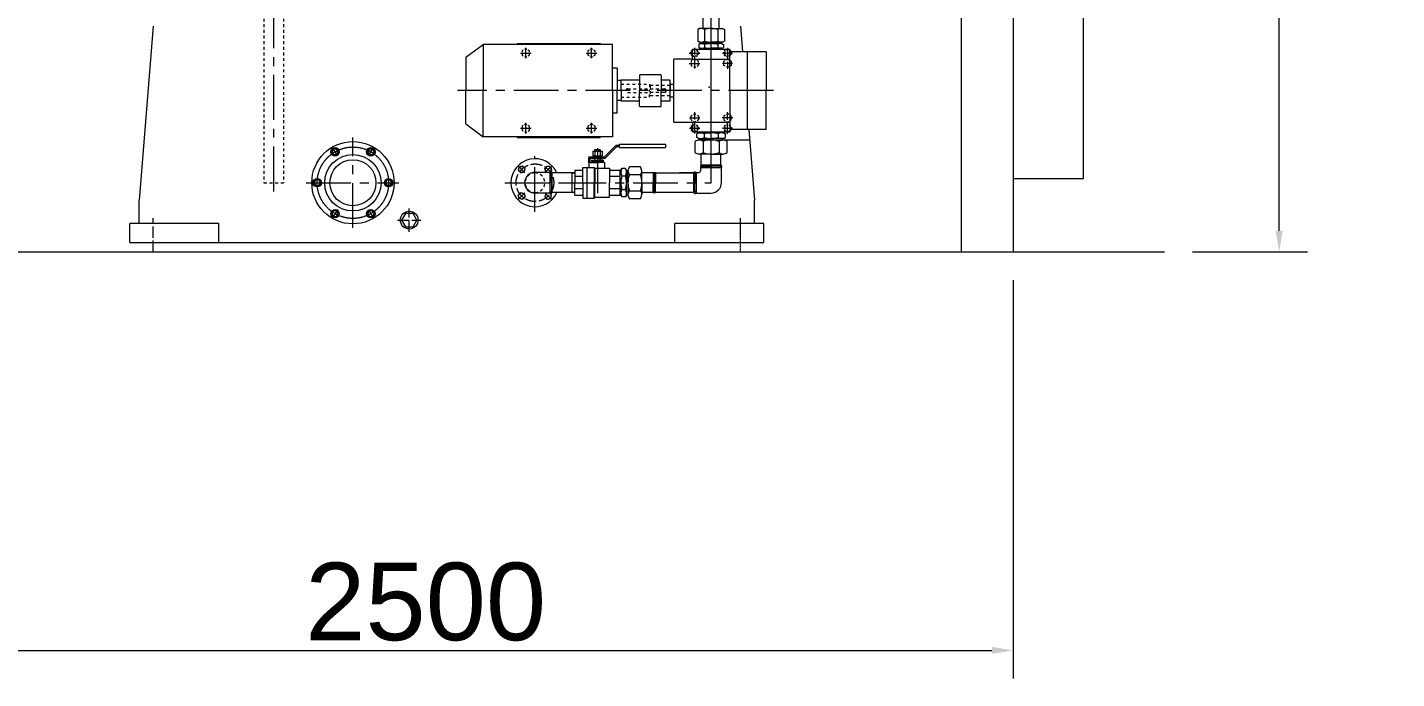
# Model space of a CAD drawing. Header units: millimetres. Extents: x 2 to 805233, y 2 to 613512.
# Drawn here: x 137983 to 212003, y 395218 to 430408 of the extents above; entities that cross this region are included whole.
import ezdxf

# ---------------------------------------------------------------- set-up
doc = ezdxf.new("R2010")
doc.units = ezdxf.units.MM
doc.header["$LTSCALE"] = 25.4
for name, pattern in [('ACAD_ISO04W100', [30, 24, -3, 0, -3]), ('CENTER', [50.8, 31.75, -6.35, 6.35, -6.35]), ('CHAIN', [0.7087, 0.4724, -0.0591, 0.1181, -0.0591]), ('EB_DASH', [6, 3, -3])]:
    doc.linetypes.add(name, pattern=pattern)
doc.layers.get('Defpoints').update_dxf_attribs({"lineweight": 5})
doc.layers.add('CAXA1', color=5, linetype='CENTER', lineweight=5)
doc.styles.add('Roman', font='arial.ttf')
doc.styles.get("Standard").update_dxf_attribs({"font": 'arial.ttf'})
doc.dimstyles.new('ISO-25', dxfattribs={"dimscale": 30, "dimtxt": 38.1, "dimasz": 38.1, "dimexe": 50.8, "dimexo": 50.8, "dimgap": 15.875, "dimtad": 1, "dimtih": 1, "dimtoh": 1, "dimdec": 1, "dimlfac": 0.03937, "dimdsep": 46, "dimtxsty": 'Standard', "dimcen": 63.5, "dimclrd": 7, "dimclre": 7, "dimclrt": 7, "dimadec": 0, "dimazin": 0, "dimtfac": 1, "dimtdec": 1, "dimtmove": 0, "dimatfit": 3, "dimfxl": 25.4, "dimlwd": 5, "dimlwe": 5, "dimarcsym": 0})

# ---------------------------------------------------------------- blocks, each defined once
blk = doc.blocks.new('*D20')
at = {"color": 7, "linetype": 'Continuous', "lineweight": 5, "transparency": 16777216}
for p, q in [((127765, 416756), (127765, 395218)), ((191265, 416756), (191265, 395218)), ((128908, 396742), (190122, 396742))]:
    blk.add_line(p, q, dxfattribs=at)
at = {"color": 7, "transparency": 16777216}
for points in [[(128908, 396932), (128908, 396551), (127765, 396742)], [(190122, 396932), (190122, 396551), (191265, 396742)]]:
    blk.add_solid(points, dxfattribs=at)
at = {"layer": 'Defpoints', "color": 0, "transparency": 16777216}
for p in [(127765, 418280), (191265, 418280), (191265, 396742)]:
    blk.add_point(p, dxfattribs=at)
at = {"color": 7, "lineweight": 5, "transparency": 16777216, "insert": (159515, 399358), "char_height": 4191, "attachment_point": 5, "style": 'Roman'}
blk.add_mtext('2500', dxfattribs=at)
blk = doc.blocks.new('*D26')
at = {"color": 7, "linetype": 'Continuous', "lineweight": 5, "transparency": 16777216}
for p, q in [((191583, 543502), (207180, 543502)), ((205656, 542359), (205656, 472455)), ((205656, 419423), (205656, 467220)), ((200974, 418280), (207180, 418280))]:
    blk.add_line(p, q, dxfattribs=at)
at = {"color": 7, "transparency": 16777216}
for points in [[(205466, 542359), (205847, 542359), (205656, 543502)], [(205466, 419423), (205847, 419423), (205656, 418280)]]:
    blk.add_solid(points, dxfattribs=at)
at = {"layer": 'Defpoints', "color": 0, "transparency": 16777216}
for p in [(190059, 543502), (205656, 543502), (199450, 418280)]:
    blk.add_point(p, dxfattribs=at)
at = {"color": 7, "lineweight": 5, "transparency": 16777216, "insert": (205656, 469837), "char_height": 4191, "attachment_point": 5, "style": 'Roman'}
blk.add_mtext('4930', dxfattribs=at)

msp = doc.modelspace()

# ---------------------------------------------------------------- linework, layer by layer
at = {"color": 7, "lineweight": 5}
for p, q in [((188471.15, 494479.92), (188471.15, 418279.92)), ((191265.15, 494479.92), (191265.15, 418279.92)), ((195075.15, 422242.32), (195075.15, 466946.32)), ((174514.96, 430345.75), (174514.67, 430929.84)), ((175376.41, 430345.76), (175376.68, 430929.84)), ((144783.15, 430471.92), (144021.15, 421073.92)), ((174227.83, 430290.41), (174227.27, 429665.01)), ((174227.83, 430290.41), (174227.27, 429665.01)), ((174324.19, 430345.92), (174227.83, 430290.41)), ((174324.19, 430345.92), (174227.83, 430290.41)), ((174946.7, 430345.36), (174324.19, 430345.92)), ((174946.7, 430345.36), (174324.19, 430345.92)), ((174587.24, 430290.08), (174586.68, 429664.69)), ((174587.24, 430290.08), (174586.68, 429664.69)), ((174944.66, 430345.36), (175567.18, 430345.93)), ((174944.66, 430345.36), (175567.18, 430345.93)), ((175304.12, 430290.09), (175304.69, 429664.69)), ((175304.12, 430290.09), (175304.69, 429664.69)), ((175567.18, 430345.93), (175663.53, 430290.42)), ((175567.18, 430345.93), (175663.53, 430290.42)), ((175663.53, 430290.42), (175664.1, 429665.02)), ((175663.53, 430290.42), (175664.1, 429665.02)), ((176533.15, 430471.92), (176645.61, 429084.95)), ((161686.85, 428793.59), (162620.94, 429481.32)), ((169622.54, 429481.32), (162620.94, 429481.32)), ((162620.94, 429481.32), (162620.94, 426992.12)), ((164468.15, 429532.12), (164468.15, 429481.32)), ((164468.15, 429532.12), (168938.55, 429532.12)), ((168938.55, 429532.12), (168938.55, 429481.32)), ((169622.54, 426992.12), (169622.54, 429481.32)), ((174323.53, 429609.32), (174227.27, 429665.01)), ((174323.53, 429609.32), (174227.27, 429665.01)), ((174361.75, 429532.12), (174277.89, 429483.8)), ((174277.89, 429483.8), (174277.89, 429326.44)), ((174361.75, 429278.12), (174277.89, 429326.44)), ((174323.53, 429609.32), (174946.04, 429608.76)), ((174323.53, 429609.32), (174946.04, 429608.76)), ((174361.75, 429532.12), (174945.65, 429532.12)), ((174450.74, 429609.21), (174450.65, 429532.12)), ((174450.74, 429609.21), (174450.65, 429532.12)), ((174586.5, 429481.51), (174586.5, 429328.73)), ((175567.85, 429609.33), (174945.33, 429608.76)), ((175567.85, 429609.33), (174945.33, 429608.76)), ((175529.63, 429532.13), (174945.72, 429532.12)), ((175304.88, 429481.51), (175304.88, 429328.73)), ((175440.63, 429609.21), (175440.72, 429532.13)), ((175440.63, 429609.21), (175440.72, 429532.13)), ((175529.63, 429532.13), (175613.49, 429483.81)), ((175529.63, 429278.13), (175613.49, 429326.45)), ((175567.85, 429609.33), (175664.1, 429665.02)), ((175567.85, 429609.33), (175664.1, 429665.02)), ((175613.49, 429483.81), (175613.49, 429326.45)), ((161686.85, 428793.59), (161686.85, 426992.12)), ((169622.54, 426992.12), (169622.54, 429252.71)), ((172926.35, 425290.32), (172926.35, 428693.92)), ((173941.08, 428693.92), (172926.35, 428693.92)), ((173941.08, 429137.14), (173900.99, 429113.99)), ((173900.99, 429113.99), (173900.99, 428934.24)), ((173900.99, 428934.24), (173941.08, 428911.1)), ((173941.08, 428693.92), (173941.08, 429227.32)), ((173941.08, 429227.32), (175950.23, 429227.32)), ((173941.08, 428693.92), (175950.23, 428693.92)), ((174361.75, 429278.12), (174945.65, 429278.12)), ((174412.29, 429227.31), (174412.29, 429278.11)), ((175529.63, 429278.13), (174945.73, 429278.12)), ((175479.09, 429227.32), (175479.09, 429278.12)), ((175950.23, 426992.12), (175950.23, 429227.32)), ((175950.23, 429137.14), (175990.32, 429113.99)), ((177930.15, 429084.95), (175950.23, 429084.95)), ((175990.32, 429113.99), (175990.32, 429084.95)), ((176889.39, 429084.95), (176889.39, 424899.29)), ((177930.15, 429084.95), (177930.15, 426992.12)), ((169872.79, 428210.62), (169622.54, 428210.62)), ((169872.79, 428210.62), (169872.79, 426992.12)), ((171072.15, 427830.32), (171097.55, 427855.72)), ((171097.55, 427855.72), (172227.85, 427855.72)), ((172227.85, 427855.72), (172253.25, 427830.32)), ((170081.55, 427530.1), (169872.79, 427530.1)), ((170081.55, 426992.12), (170081.55, 427563.62)), ((171072.15, 427563.62), (170081.55, 427563.62)), ((171072.15, 427830.32), (171072.15, 426992.12)), ((172253.25, 427830.32), (172253.25, 426992.12)), ((172723.15, 427563.62), (172253.25, 427563.62)), ((172723.15, 426420.62), (172723.15, 427563.62)), ((172723.15, 427333.94), (172723.15, 426992.12)), ((172723.15, 427333.94), (172926.35, 427333.94)), ((161686.85, 425190.64), (161686.85, 426992.12)), ((162620.94, 424502.92), (162620.94, 426992.12)), ((169622.54, 426992.12), (169622.54, 424731.52)), ((169622.54, 426992.12), (169622.54, 424502.92)), ((169872.79, 425773.62), (169872.79, 426992.12)), ((170081.55, 426454.13), (169872.79, 426454.13)), ((170081.55, 426992.12), (170081.55, 426420.62)), ((171072.15, 426420.62), (170081.55, 426420.62)), ((171072.15, 426153.92), (171072.15, 426992.12)), ((172253.25, 426153.92), (172253.25, 426992.12)), ((172723.15, 426420.62), (172253.25, 426420.62)), ((172723.15, 426650.29), (172723.15, 426992.12)), ((172723.15, 426650.29), (172926.35, 426650.29)), ((175950.23, 426992.12), (175950.23, 424756.92)), ((177930.15, 424899.29), (177930.15, 426992.12)), ((169872.79, 425773.62), (169622.54, 425773.62)), ((171072.15, 426153.92), (171097.55, 426128.52)), ((171097.55, 426128.52), (172227.85, 426128.52)), ((172227.85, 426128.52), (172253.25, 426153.92)), ((161686.85, 425190.64), (162620.94, 424502.92)), ((172926.35, 425290.32), (175950.23, 425290.32)), ((173900.99, 425049.99), (173941.08, 425073.14)), ((173900.99, 424870.24), (173900.99, 425049.99)), ((173941.08, 425290.32), (173941.08, 424756.92)), ((177930.15, 424899.29), (175950.23, 424899.29)), ((175990.32, 424870.24), (175990.32, 424899.29)), ((176984.99, 424899.29), (177295.15, 421073.92)), ((169622.54, 424502.92), (162620.94, 424502.92)), ((164468.15, 424502.92), (164468.15, 424452.12)), ((164468.15, 424452.12), (168938.55, 424452.12)), ((168938.55, 424502.92), (168938.55, 424452.12)), ((173941.08, 424847.1), (173900.99, 424870.24)), ((173941.08, 424756.92), (174945.65, 424756.92)), ((174082.3, 423639.31), (174082.29, 424248.91)), ((174260.29, 424706.11), (174176.43, 424657.79)), ((174176.43, 424449.63), (174176.43, 424657.79)), ((174260.29, 424401.31), (174176.43, 424449.63)), ((174260.29, 424706.11), (174945.79, 424706.12)), ((174260.29, 424401.31), (174945.8, 424401.32)), ((174273.91, 424756.91), (174273.91, 424706.11)), ((174285.34, 424325.12), (174313.28, 424325.12)), ((174313.43, 424325.11), (174313.42, 424401.31)), ((174313.43, 424325.12), (175596.62, 424325.12)), ((174507.56, 424248.91), (174507.57, 423639.31)), ((174573.47, 424655.5), (174573.47, 424451.92)), ((174945.65, 424756.92), (175950.23, 424756.92)), ((175631.16, 424706.12), (174945.65, 424706.12)), ((175631.16, 424401.32), (174945.65, 424401.32)), ((175317.98, 424655.51), (175317.98, 424451.93)), ((175383.89, 424248.92), (175383.89, 423639.32)), ((175578.03, 424325.12), (175578.03, 424401.32)), ((175596.62, 424325.12), (177031.54, 424325.12)), ((175617.53, 424756.92), (175617.53, 424706.12)), ((175631.16, 424706.12), (175715.02, 424657.8)), ((175631.16, 424401.32), (175715.02, 424449.64)), ((175715.02, 424449.64), (175715.02, 424657.8)), ((175809.17, 423639.32), (175809.17, 424248.92)), ((175950.23, 424847.1), (175990.32, 424870.24)), ((168336.09, 423410.85), (169179.85, 423410.85)), ((168336.09, 423099.88), (168336.09, 423410.85)), ((168544.85, 423728.35), (169052.85, 423728.35)), ((168544.85, 423728.35), (168544.85, 423474.35)), ((168544.85, 423474.35), (169052.85, 423474.35)), ((168567.08, 423474.35), (168567.08, 423410.85)), ((168668.35, 423805.07), (168646.45, 423790.81)), ((168646.45, 423790.81), (168646.45, 423728.35)), ((168646.45, 423790.81), (168951.25, 423790.81)), ((168656.53, 423728.35), (168656.53, 423474.35)), ((168668.35, 423805.07), (168929.36, 423805.07)), ((168668.35, 423790.81), (168668.35, 423728.35)), ((168756.98, 423474.35), (168817.52, 423410.85)), ((168771.49, 423474.35), (168832.03, 423410.85)), ((168929.36, 423805.07), (168951.25, 423790.81)), ((168929.36, 423790.81), (168929.36, 423728.35)), ((168941.17, 423728.35), (168941.17, 423474.35)), ((168951.25, 423790.81), (168951.25, 423728.35)), ((169030.63, 423474.35), (169030.63, 423410.85)), ((169052.85, 423728.35), (169052.85, 423474.35)), ((169814.85, 424045.85), (169179.85, 423410.85)), ((169846.42, 423969.65), (169211.42, 423334.65)), ((169814.85, 424045.85), (169991.6, 424045.85)), ((169846.42, 423969.65), (169991.6, 423969.65)), ((169991.6, 423909.28), (169991.6, 424106.23)), ((169991.6, 424106.23), (172481.85, 424106.23)), ((169991.6, 423909.28), (172481.85, 423909.28)), ((172481.85, 424106.23), (172481.85, 423909.28)), ((174945.72, 423563.12), (174294.84, 423563.11)), ((174412.5, 422966.48), (174412.5, 423563.11)), ((174945.65, 424022.1), (174945.74, 424022.1)), ((174945.74, 423563.12), (175596.62, 423563.12)), ((175478.97, 422966.49), (175478.97, 423563.12)), ((167579.65, 422686.95), (167579.65, 422013.66)), ((167579.65, 422686.95), (168011.45, 422686.95)), ((168011.45, 422013.85), (168011.45, 422839.35)), ((168011.45, 422839.35), (168621.05, 422839.35)), ((168223.02, 422839.35), (168223.02, 421188.35)), ((168412.29, 423099.88), (168336.09, 423099.88)), ((168336.09, 423099.88), (168336.09, 422839.35)), ((168412.29, 423334.65), (169211.42, 423334.65)), ((168412.29, 423099.88), (168412.29, 423334.65)), ((168412.29, 423099.88), (168798.85, 423099.88)), ((168482.07, 423241.62), (168798.85, 423241.62)), ((168482.07, 423241.62), (168482.07, 423162.87)), ((168482.07, 423162.87), (168798.85, 423162.87)), ((168531.6, 423162.87), (168531.6, 423099.88)), ((168621.05, 422839.35), (168621.05, 422013.85)), ((168621.05, 422839.35), (168655.79, 422799.37)), ((168646.45, 423334.65), (168646.45, 423162.87)), ((168655.79, 422799.37), (169459.25, 422799.37)), ((168655.79, 422799.37), (168655.79, 422013.85)), ((169115.63, 423241.62), (168798.85, 423241.62)), ((169115.63, 423162.87), (168798.85, 423162.87)), ((169185.41, 423099.88), (168798.85, 423099.88)), ((168951.25, 423334.65), (168951.25, 423162.87)), ((169066.11, 423162.87), (169066.11, 423099.88)), ((169115.63, 423241.62), (169115.63, 423162.87)), ((169185.41, 423099.88), (169185.41, 422799.37)), ((169459.25, 422799.37), (169459.25, 422013.66)), ((169459.25, 422686.95), (170018.05, 422686.95)), ((170018.05, 422686.95), (170018.05, 422013.66)), ((170018.05, 422686.95), (170068.85, 422686.95)), ((170068.85, 422699.36), (170117.17, 422783.22)), ((170068.85, 422699.36), (170068.85, 422546.03)), ((170325.34, 422783.22), (170117.17, 422783.22)), ((170373.65, 422699.36), (170325.34, 422783.22)), ((170373.65, 422699.36), (170373.65, 422013.85)), ((170449.85, 422013.94), (170449.85, 422664.82)), ((171127.48, 422877.37), (170526.05, 422877.37)), ((171206.77, 422007.22), (171206.77, 422658.09)), ((174386.85, 422822.76), (174501.24, 422902.85)), ((175504.45, 422822.88), (174386.85, 422822.76)), ((174386.85, 422674.25), (174386.85, 422822.76)), ((174412.34, 422966.49), (174501.24, 422902.85)), ((175478.97, 422966.49), (174412.34, 422966.49)), ((174501.24, 422902.85), (174945.74, 422902.85)), ((175390.23, 422902.86), (174945.73, 422902.85)), ((175479.13, 422966.5), (175390.23, 422902.86)), ((175504.62, 422822.77), (175390.23, 422902.86)), ((175504.45, 422012.61), (175504.45, 422822.88)), ((166229.61, 422572.65), (165420.65, 422572.65)), ((166229.56, 422572.72), (166309.65, 422458.33)), ((166229.61, 422572.65), (166229.61, 421455.05)), ((166309.65, 422458.33), (166360.89, 422547.07)), ((166309.66, 422458.17), (166309.65, 421569.37)), ((167370.55, 422547.07), (166360.89, 422547.07)), ((166360.89, 421480.64), (166360.89, 422547.07)), ((167579.65, 422542.01), (167370.55, 422547.07)), ((167413.43, 422546.03), (167413.43, 421480.45)), ((167579.65, 422529.01), (167413.43, 422533.03)), ((168011.45, 422350.31), (167579.65, 422350.31)), ((167579.65, 421340.75), (167579.65, 422014.05)), ((168011.45, 422013.85), (168011.45, 421188.35)), ((168621.05, 421188.35), (168621.05, 422013.85)), ((168655.79, 421228.34), (168655.79, 422013.85)), ((170018.05, 422350.31), (169459.25, 422350.31)), ((169459.25, 421228.34), (169459.25, 422014.05)), ((170018.05, 422013.85), (170018.05, 421340.75)), ((170018.05, 422013.85), (170018.05, 421340.75)), ((170068.85, 421328.35), (170068.85, 422013.85)), ((170119.47, 422386.18), (170323.04, 422386.18)), ((170449.85, 422646.23), (170373.65, 422646.23)), ((170373.65, 421328.35), (170373.65, 422013.85)), ((170449.85, 422013.77), (170449.85, 421362.89)), ((170526.05, 422452.09), (171134.77, 422452.09)), ((171808.49, 422547.17), (171206.77, 422547.17)), ((171206.77, 422020.49), (171206.77, 421369.62)), ((171808.49, 422547.17), (171872.12, 422458.27)), ((171808.49, 422547.17), (171808.49, 422013.85)), ((171808.49, 421480.54), (171808.49, 422013.85)), ((171935.75, 422547.17), (171872.12, 422458.27)), ((171872.12, 422458.27), (171872.12, 422013.77)), ((171872.12, 421569.44), (171872.12, 422013.94)), ((171935.68, 422547.07), (171935.68, 422013.85)), ((171935.68, 421480.64), (171935.68, 422013.85)), ((171935.75, 422547.17), (173993.11, 422547.07)), ((173993.11, 422547.07), (173243.94, 422547.07)), ((173993.1, 422547.07), (174056.74, 422458.17)), ((173993.1, 422547.07), (173993.11, 421480.45)), ((173993.11, 422547.07), (174056.74, 422458.17)), ((174136.83, 422572.72), (174056.73, 422458.33)), ((174056.74, 422458.17), (174056.74, 422013.67)), ((174056.74, 421569.54), (174056.74, 422014.04)), ((174136.71, 422572.56), (174136.84, 421454.96)), ((174136.78, 422572.65), (174285.25, 422572.65)), ((191265.15, 422242.32), (195075.15, 422242.32)), ((166229.61, 421455.05), (165420.65, 421455.05)), ((166229.56, 421454.98), (166309.65, 421569.37)), ((166309.65, 421569.37), (166360.89, 421480.64)), ((167579.65, 421480.45), (166360.79, 421480.45)), ((167579.65, 421498.7), (167413.43, 421494.68)), ((168011.45, 421677.4), (167579.65, 421677.4)), ((167579.65, 421340.75), (168011.45, 421340.75)), ((168011.45, 421188.35), (168621.05, 421188.35)), ((168621.05, 421188.35), (168655.79, 421228.34)), ((168655.79, 421228.34), (169459.25, 421228.34)), ((170018.05, 421677.4), (169459.25, 421677.4)), ((169459.25, 421340.75), (170068.85, 421340.75)), ((170068.85, 421328.35), (170117.17, 421244.49)), ((170325.34, 421244.49), (170117.17, 421244.49)), ((170119.47, 421641.53), (170323.04, 421641.53)), ((170373.65, 421328.35), (170325.34, 421244.49)), ((170449.85, 421381.48), (170373.65, 421381.48)), ((170526.05, 421575.62), (171134.77, 421575.62)), ((171808.49, 421480.54), (171206.77, 421480.54)), ((171808.49, 421480.54), (171643.75, 421480.45)), ((171808.49, 421480.54), (171872.12, 421569.44)), ((171935.75, 421480.54), (171872.12, 421569.44)), ((173993.11, 421480.45), (171935.68, 421480.64)), ((173993.1, 421480.64), (174056.74, 421569.54)), ((173993.11, 421480.64), (174056.74, 421569.54)), ((174136.83, 421454.98), (174056.73, 421569.37)), ((174136.78, 421455.05), (174945.74, 421455.05)), ((144021.15, 419803.92), (144021.15, 421073.92)), ((171127.48, 421150.34), (170526.05, 421150.34)), ((177295.15, 419803.92), (177295.15, 421073.92)), ((143513.15, 418787.92), (143513.15, 419803.92)), ((148339.15, 419803.92), (143513.15, 419803.92)), ((148339.15, 418787.92), (148339.15, 419803.92)), ((177803.15, 419803.92), (172977.15, 419803.92)), ((172977.15, 418787.92), (172977.15, 419803.92)), ((177803.15, 418787.92), (177803.15, 419803.92)), ((119479.14, 418279.92), (199449.8, 418279.92)), ((143513.15, 418787.92), (177803.15, 418787.92))]:
    msp.add_line(p, q, dxfattribs=at)
at = {"color": 7, "linetype": 'CHAIN', "lineweight": 5, "ltscale": 5}
for p, q in [((174945.74, 422013.85), (174945.66, 433626.76)), ((176533.15, 418275.62), (176533.15, 420104.01))]:
    msp.add_line(p, q, dxfattribs=at)
at = {"color": 7, "linetype": 'EB_DASH', "lineweight": 5, "ltscale": 2}
for p, q in [((150770.77, 431487.92), (150770.77, 422013.85)), ((151837.4, 431487.92), (151837.4, 422013.85)), ((170081.55, 427347.72), (171605.55, 427347.72)), ((171605.55, 427347.72), (171605.55, 426992.12)), ((172723.15, 427271.52), (171656.35, 427271.52)), ((171656.35, 427271.52), (171656.35, 426712.72)), ((170081.55, 426636.52), (171605.55, 426636.52)), ((170437.15, 427093.72), (171605.55, 427093.72)), ((170437.15, 426890.52), (171605.55, 426890.52)), ((171605.55, 426636.52), (171605.55, 426992.12)), ((171656.35, 427081.02), (172431.05, 427081.02)), ((171656.35, 426903.22), (172431.05, 426903.22)), ((172723.15, 426712.72), (171656.35, 426712.72)), ((150770.77, 422013.85), (151837.4, 422013.85))]:
    msp.add_line(p, q, dxfattribs=at)
at = {"color": 7, "linetype": 'ACAD_ISO04W100', "lineweight": 5}
for p, q in [((164640.91, 429024.12), (165209.8, 429024.12)), ((164925.35, 428739.67), (164925.35, 429308.56)), ((168196.91, 429024.12), (168765.8, 429024.12)), ((168481.35, 428739.67), (168481.35, 429308.56)), ((173765.81, 429024.12), (174341.63, 429024.12)), ((174056.65, 428184.38), (174056.65, 429308.56)), ((175557.06, 429024.12), (176099.95, 429024.12)), ((175834.65, 429301.97), (175834.65, 428166.69)), ((173760.93, 428465.32), (174327.82, 428465.32)), ((176107.14, 428465.32), (175559.52, 428465.32)), ((174056.65, 424674.49), (174056.65, 425833.89)), ((175834.65, 424650.43), (175834.65, 425827.53)), ((164640.91, 424960.12), (165209.8, 424960.12)), ((164925.35, 424675.67), (164925.35, 425244.56)), ((168196.91, 424960.12), (168765.8, 424960.12)), ((168481.35, 424675.67), (168481.35, 425244.56)), ((173773.06, 425518.92), (174329.71, 425518.92)), ((173778.73, 424960.12), (174331.6, 424960.12)), ((176121.79, 425518.92), (175549.97, 425518.92)), ((175561.78, 424960.12), (176097.32, 424960.12)), ((154743.43, 423465.22), (154489.08, 423905.76)), ((156419.48, 423465.22), (156673.83, 423905.76)), ((164877.5, 422557.01), (164532.82, 422901.69)), ((165963.81, 422557.01), (166308.49, 422901.69)), ((166309.65, 422013.85), (166309.65, 422458.33)), ((164877.5, 421470.7), (164532.82, 421126.02)), ((165963.81, 421470.7), (166308.49, 421126.02)), ((154743.43, 420562.21), (154489.08, 420121.67)), ((156419.48, 420562.21), (156673.83, 420121.67)), ((158624.88, 419367.3), (158624.88, 420621.54)), ((144783.15, 418275.62), (144783.15, 420104.01)), ((157997.76, 419994.42), (159252, 419994.42))]:
    msp.add_line(p, q, dxfattribs=at)
at = {"color": 7, "linetype": 'EB_DASH', "lineweight": 5}
for points in [[(164925.35, 429252.72), (164727.38, 429138.42), (164727.38, 428909.82), (164925.35, 428795.52), (165123.33, 428909.82), (165123.33, 429138.42)], [(168481.35, 429252.72), (168283.38, 429138.42), (168283.38, 428909.82), (168481.35, 428795.52), (168679.33, 428909.82), (168679.33, 429138.42)], [(174056.65, 428693.92), (173858.68, 428579.62), (173858.68, 428351.02), (174056.65, 428236.72), (174254.63, 428351.02), (174254.63, 428579.62)], [(174056.65, 429203.87), (173900.99, 429113.99), (173900.99, 428934.24), (174056.65, 428844.37), (174212.32, 428934.24), (174212.32, 429113.99)], [(175834.65, 428693.92), (176032.63, 428579.62), (176032.63, 428351.02), (175834.65, 428236.72), (175636.68, 428351.02), (175636.68, 428579.62)], [(175834.65, 429203.87), (175678.99, 429113.99), (175678.99, 428934.24), (175834.65, 428844.37), (175990.32, 428934.24), (175990.32, 429113.99)], [(174056.65, 425290.32), (173858.68, 425404.62), (173858.68, 425633.22), (174056.65, 425747.52), (174254.63, 425633.22), (174254.63, 425404.62)], [(175834.65, 425290.32), (176032.63, 425404.62), (176032.63, 425633.22), (175834.65, 425747.52), (175636.68, 425633.22), (175636.68, 425404.62)], [(164925.35, 425188.72), (164727.38, 425074.42), (164727.38, 424845.82), (164925.35, 424731.52), (165123.33, 424845.82), (165123.33, 425074.42)], [(168481.35, 425188.72), (168283.38, 425074.42), (168283.38, 424845.82), (168481.35, 424731.52), (168679.33, 424845.82), (168679.33, 425074.42)], [(174056.65, 425139.87), (173900.99, 425049.99), (173900.99, 424870.24), (174056.65, 424780.37), (174212.32, 424870.24), (174212.32, 425049.99)], [(175834.65, 425139.87), (175678.99, 425049.99), (175678.99, 424870.24), (175834.65, 424780.37), (175990.32, 424870.24), (175990.32, 425049.99)]]:
    msp.add_lwpolyline(points, close=True, dxfattribs=at)
at = {"color": 7, "lineweight": 5}
for points in [[(154443.55, 423685.49), (154529.9, 423535.93), (154702.6, 423535.93), (154788.95, 423685.49), (154702.6, 423835.06), (154529.9, 423835.06)], [(156460.3, 423835.06), (156373.95, 423685.49), (156460.3, 423535.93), (156633, 423535.93), (156719.35, 423685.49), (156633, 423835.06)], [(164752.4, 422916.05), (164568.16, 422867.61), (164518, 422683.83), (164652.07, 422548.5), (164836.31, 422596.94), (164886.47, 422780.72)], [(153564.7, 421864.15), (153737.4, 421864.15), (153823.75, 422013.72), (153737.4, 422163.28), (153564.7, 422163.28), (153478.35, 422013.72)], [(157598.2, 422163.28), (157425.5, 422163.28), (157339.15, 422013.72), (157425.5, 421864.15), (157598.2, 421864.15), (157684.55, 422013.72)], [(164752.4, 421111.66), (164568.16, 421160.1), (164518, 421343.88), (164652.07, 421479.21), (164836.31, 421430.77), (164886.47, 421246.99)], [(154702.6, 420192.38), (154788.95, 420341.94), (154702.6, 420491.51), (154529.9, 420491.51), (154443.55, 420341.94), (154529.9, 420192.38)], [(156719.35, 420341.94), (156633, 420491.51), (156460.3, 420491.51), (156373.95, 420341.94), (156460.3, 420192.38), (156633, 420192.38)], [(158829.74, 420349.24), (158420.02, 420349.24), (158215.17, 419994.42), (158420.02, 419639.6), (158829.74, 419639.6), (159034.6, 419994.42)]]:
    msp.add_lwpolyline(points, close=True, dxfattribs=at)
for points in [[(166097.37, 422572.65), (166005, 422596.94), (165954.84, 422780.72), (166088.91, 422916.05), (166273.15, 422867.61), (166323.31, 422683.83), (166213.17, 422572.65)], [(166097.37, 421455.05), (166005, 421430.77), (165954.84, 421246.99), (166088.91, 421111.66), (166273.15, 421160.1), (166323.31, 421343.88), (166213.17, 421455.05)]]:
    msp.add_lwpolyline(points, dxfattribs=at)
at = {"color": 7, "linetype": 'EB_DASH', "lineweight": 5}
for centre in [(174056.65, 429024.12), (175834.65, 429024.12), (174056.65, 424960.12), (175834.65, 424960.12)]:
    msp.add_circle(centre, 203.2, dxfattribs=at)
at = {"color": 7, "lineweight": 5}
for centre, radius in [((155581.45, 422013.72), 2222.5), ((155581.45, 422013.72), 1524), ((154616.25, 423685.49), 228.6), ((154616.25, 423685.49), 203.2), ((156546.65, 423685.49), 228.6), ((156546.65, 423685.49), 203.2), ((155581.45, 422013.72), 1244.6), ((164702.23, 422732.27), 164.98), ((153651.05, 422013.72), 228.6), ((153651.05, 422013.72), 203.2), ((157511.85, 422013.72), 228.6), ((157511.85, 422013.72), 203.2), ((164702.23, 421295.43), 164.98), ((154616.25, 420341.94), 228.6), ((154616.25, 420341.94), 203.2), ((156546.65, 420341.94), 228.6), ((156546.65, 420341.94), 203.2), ((158624.88, 419994.42), 482.07)]:
    msp.add_circle(centre, radius, dxfattribs=at)
at = {"color": 7, "linetype": 'CHAIN', "lineweight": 5, "ltscale": 10}
msp.add_circle((155581.45, 422013.72), 1930.4, dxfattribs=at)
at = {"color": 7, "linetype": 'ACAD_ISO04W100', "lineweight": 5}
msp.add_circle((165420.65, 422013.85), 1016, dxfattribs=at)
at = {"color": 7, "lineweight": 5}
for centre, radius, start, end in [((174407.3, 430027.64), 318.21, 55.5643177, 124.3328127), ((174407.3, 430027.64), 318.21, 55.5643177, 124.3328127), ((174945.63, 429155.93), 1189.43, 89.9485652, 107.536519), ((174945.63, 429155.93), 1189.43, 89.9485652, 107.536519), ((174945.75, 429155.93), 1189.43, 72.4643053, 90.0522591), ((174945.75, 429155.93), 1189.43, 72.4643053, 90.0522591), ((175484.07, 430027.65), 318.21, 55.6680117, 124.4365066), ((175484.07, 430027.65), 318.21, 55.6680117, 124.4365066), ((174407.21, 429927.46), 318.21, 235.5643177, 304.3328127), ((174407.21, 429927.46), 318.21, 235.5643177, 304.3328127), ((174431.68, 429270.04), 262.08, 53.7922004, 118.4842566), ((174431.68, 429540.2), 262.08, 241.5157434, 306.2077996), ((174976.33, 428014.75), 1517.68, 91.1581708, 104.8839267), ((174976.33, 430795.48), 1517.68, 255.1160733, 268.8418292), ((174947.11, 430798.19), 1189.43, 252.3606114, 269.9485652), ((174947.11, 430798.19), 1189.43, 252.3606114, 269.9485652), ((174944.25, 430798.19), 1189.43, 270.0522591, 287.6402129), ((174944.25, 430798.19), 1189.43, 270.0522591, 287.6402129), ((174915.07, 428014.75), 1517.68, 75.1168976, 88.8426535), ((174915.03, 430795.48), 1517.68, 271.1589952, 284.8847511), ((175484.16, 429927.46), 318.21, 235.6680117, 304.4365066), ((175484.16, 429927.46), 318.21, 235.6680117, 304.4365066), ((175459.7, 429270.05), 262.08, 61.5165677, 126.208624), ((175459.69, 429540.2), 262.08, 233.7930247, 298.4850809), ((174056.65, 429024.12), 203.2, 124.6651567, 235.3348433), ((175834.65, 429024.12), 203.2, 17.4191811, 55.3348433), ((174056.65, 424960.12), 203.2, 124.6651567, 235.3348433), ((175834.65, 424960.12), 203.2, 304.6651567, 342.5808189), ((174641.71, 423023.06), 1347.46, 104.9177359, 114.5300707), ((174369.06, 424266.71), 439.25, 62.266949, 111.9978495), ((174369.05, 424840.71), 439.25, 248.0037991, 297.7346997), ((174205.09, 423772.3), 564.49, 57.5991309, 78.3231913), ((174945.73, 423027.34), 1297.78, 90.0008243, 109.7324382), ((174963.32, 423188.75), 1517.68, 91.1589952, 104.8847511), ((174963.28, 425918.69), 1517.68, 255.1168976, 268.8426535), ((174945.74, 423027.34), 1297.78, 70.2683861, 90), ((174928.14, 423188.75), 1517.68, 75.1160733, 88.8418292), ((174928.14, 425918.68), 1517.68, 271.1581708, 284.8839267), ((175522.39, 424266.72), 439.25, 68.0029748, 117.7338753), ((175522.39, 424840.72), 439.25, 242.2661247, 291.9970252), ((175686.37, 423772.32), 564.49, 101.6776331, 122.4016934), ((175249.76, 423023.06), 1347.46, 65.4707537, 75.0830884), ((174641.69, 424865.17), 1347.46, 245.471578, 255.0839127), ((174205.08, 424115.91), 564.49, 281.6784574, 302.4025178), ((174945.7, 424860.9), 1297.78, 250.2692105, 270.0008243), ((174945.74, 424860.9), 1297.78, 270, 289.7316139), ((175686.37, 424115.92), 564.49, 237.5983066, 258.3223669), ((175249.76, 424865.17), 1347.46, 284.9169116, 294.5292463), ((165420.65, 422013.85), 1295.4, 24.3068422, 335.6839282), ((166139.07, 422732.27), 164.98, 284.6416021, 255.3583979), ((170508.26, 422590.59), 439.25, 158.0029748, 207.7338753), ((169934.25, 422590.59), 439.25, 332.2661247, 21.9970252), ((171751.91, 422317.96), 1347.46, 155.4707537, 165.0830884), ((169904.72, 422311.23), 1347.46, 14.9169116, 24.844004), ((174285.25, 422674.25), 101.6, 270, 0), ((174460.4, 422883.84), 95.6, 120.1758251, 219.7121547), ((175431.07, 422883.85), 95.6, 320.2886697, 59.8249993), ((165420.65, 422013.85), 558.8, 90, 270), ((166285.73, 422511.03), 83.35, 25.6174938, 132.3269894), ((171586.22, 421996.34), 1517.68, 165.1160733, 178.8418292), ((171586.22, 422031.36), 1517.68, 181.1581708, 194.8839267), ((168856.29, 421996.34), 1517.68, 1.1581708, 14.8839267), ((168856.29, 422031.36), 1517.68, 345.1160733, 358.8418292), ((171002.66, 422754.57), 564.49, 191.6776331, 212.4016934), ((171747.64, 422013.94), 1297.78, 160.2683861, 180), ((171747.64, 422013.77), 1297.78, 180, 199.7316139), ((170653.97, 422747.85), 564.49, 327.5983066, 348.3223669), ((169908.99, 422007.22), 1297.78, 0, 19.7316139), ((169908.99, 422020.49), 1297.78, 340.2683861, 0), ((171872.12, 422458.27), 109.21, 54.4053117, 125.5946883), ((174075.74, 422499.18), 95.6, 50.2890818, 149.8254114), ((174945.74, 422013.85), 558.8, 270, 1.0181819), ((174945.74, 422013.85), 558.71, 359.8719447, 0.1280553), ((166139.07, 421295.43), 164.98, 104.6416021, 75.3583979), ((166285.73, 421516.67), 83.35, 227.6730106, 334.3825062), ((170508.26, 421437.12), 439.25, 152.2661247, 201.9970252), ((169934.25, 421437.12), 439.25, 338.0029748, 27.7338753), ((171002.66, 421273.13), 564.49, 147.5983066, 168.3223669), ((171751.91, 421709.75), 1347.46, 194.9169116, 204.5292463), ((169904.72, 421716.48), 1347.46, 335.155996, 345.0830884), ((170653.97, 421279.86), 564.49, 11.6776331, 32.4016934), ((171872.12, 421569.44), 109.21, 234.4053117, 305.5946883), ((174075.76, 421528.5), 95.6, 210.1762372, 309.7125668)]:
    msp.add_arc(centre, radius, start, end, dxfattribs=at)
at = {"color": 7, "linetype": 'EB_DASH', "lineweight": 5, "ltscale": 2}
for centre, radius, start, end in [((170437.15, 426992.12), 101.6, 90, 270), ((172431.05, 426992.12), 88.9, 0, 90), ((172431.05, 426992.12), 88.9, 270, 0), ((165420.65, 422013.85), 533.4, 90, 270), ((165420.65, 422013.85), 533.4, 270, 90)]:
    msp.add_arc(centre, radius, start, end, dxfattribs=at)
at = {"color": 7, "linetype": 'CHAIN', "lineweight": 5, "ltscale": 15}
msp.add_point((174846.59, 427169.92), dxfattribs=at)
at = {"layer": 'CAXA1', "linetype": 'CENTER', "lineweight": 5, "ltscale": 3}
for p, q in [((151304, 421546.41), (151304, 442252.97)), ((178310.24, 426992.12), (161239.56, 426992.12)), ((155581.45, 419571.27), (155581.45, 424463.67)), ((165420.65, 420433.91), (165420.65, 423457.25)), ((168798.85, 423873.48), (168798.85, 421097.04)), ((153046.95, 422013.72), (158070.67, 422013.72)), ((163798.26, 422013.85), (166951.72, 422013.85)), ((166854.79, 422013.85), (174945.74, 422013.85))]:
    msp.add_line(p, q, dxfattribs=at)

# ---------------------------------------------------------------- dimensions: what is measured, and where the dimension line sits
at = {"color": 7, "lineweight": 5}
dim = msp.add_linear_dim(base=(205656.43, 543501.92), p1=(199449.8, 418279.92), p2=(190058.65, 543501.92), angle=90, dimstyle='ISO-25', override={"dimscale": 30, "dimtxt": 139.7, "dimpost": '\\X', "dimtxsty": 'Roman', "dimtmove": 1}, dxfattribs=at)
dim.commit()
dim.dimension.update_dxf_attribs({"geometry": '*D26', "text_midpoint": (205656.43, 469837.34), "dimtype": 160})
dim = msp.add_linear_dim(base=(191265.15, 396741.53), p1=(127765.15, 418279.92), p2=(191265.15, 418279.92), dimstyle='ISO-25', override={"dimscale": 30, "dimtxt": 139.7, "dimpost": '\\X', "dimtxsty": 'Roman', "dimtmove": 1}, dxfattribs=at)
dim.commit()
dim.dimension.update_dxf_attribs({"geometry": '*D20', "text_midpoint": (159515.15, 396741.53), "dimtype": 160})

doc.saveas('drawing.dxf')
